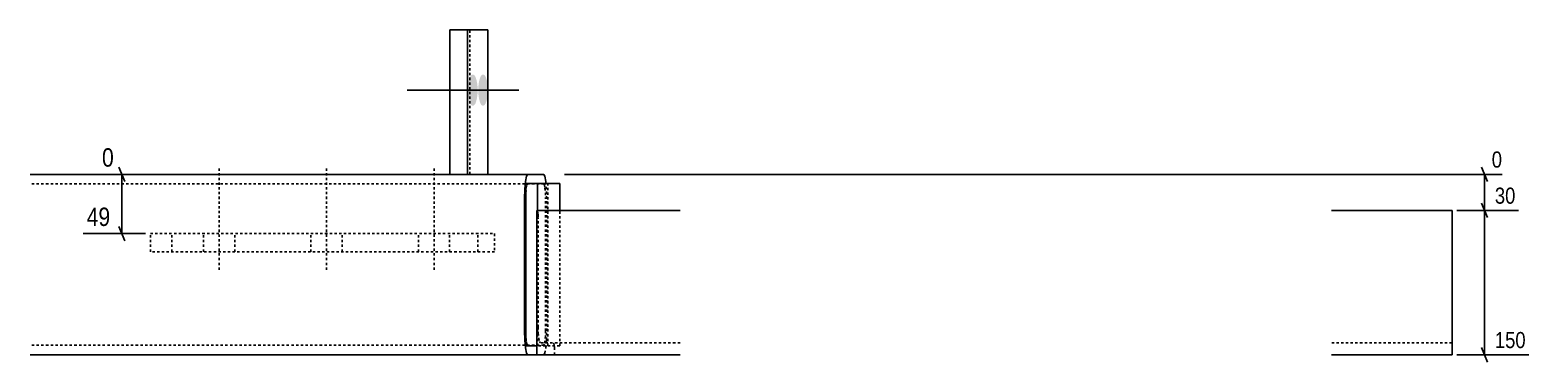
# Model space of a CAD drawing. Header units: millimetres. Extents: x 5219 to 50030, y 6 to 1530.
# Drawn here: x 36316 to 37561, y 10 to 286 of the extents above; entities that cross this region are included whole.
import ezdxf

# ---------------------------------------------------------------- set-up
doc = ezdxf.new("R2010")
doc.units = ezdxf.units.MM
doc.linetypes.add('DXK_LINE_DOT2', pattern=[3.9198, 1.9599, -1.9599])
doc.layers.add('MÅLSÆTNING', color=7, linetype='Continuous')
doc.layers.add('STÅL', color=7, linetype='Continuous')
doc.styles.add('Arial Narrow', font='ARIALN.TTF', dxfattribs={"height": 0.2})

msp = doc.modelspace()

# ---------------------------------------------------------------- hatches: boundary and pattern name
at = {"layer": 'STÅL', "linetype": 'Continuous'}
for points in [[(36679.9, 235.6), (36680, 238.3), (36680.3, 240.9), (36680.7, 243.2), (36681.3, 245.3), (36682, 246.9), (36682.7, 248), (36683.6, 248.5), (36684.4, 248.5), (36685.3, 248), (36686.1, 246.9), (36686.7, 245.3), (36687.3, 243.2), (36687.7, 240.9), (36688, 238.3), (36688.1, 235.6), (36688, 232.9), (36687.7, 230.3), (36687.3, 228), (36686.7, 225.9), (36686.1, 224.3), (36685.3, 223.2), (36684.4, 222.7), (36683.6, 222.7), (36682.7, 223.2), (36682, 224.3), (36681.3, 225.9), (36680.7, 228), (36680.3, 230.3), (36680, 232.9)], [(36688.5, 235.6), (36688.6, 238.3), (36688.9, 240.9), (36689.3, 243.2), (36689.9, 245.3), (36690.5, 246.9), (36691.3, 248), (36692.1, 248.5), (36693, 248.5), (36693.8, 248), (36694.5, 246.9), (36695.2, 245.3), (36695.8, 243.2), (36696.2, 240.9), (36696.5, 238.3), (36696.5, 235.6), (36696.5, 232.9), (36696.2, 230.3), (36695.8, 228), (36695.2, 225.9), (36694.5, 224.3), (36693.8, 223.2), (36693, 222.7), (36692.1, 222.7), (36691.3, 223.2), (36690.5, 224.3), (36689.9, 225.9), (36689.3, 228), (36688.9, 230.3), (36688.6, 232.9)]]:
    msp.add_hatch(color=96, dxfattribs=at).paths.add_polyline_path(points)

# ---------------------------------------------------------------- linework, layer by layer
at = {"layer": 'MÅLSÆTNING', "color": 7, "linetype": 'Continuous'}
for p, q in [((36420.2, 165.6), (36376, 165.6)), ((36390.1, 171.6), (36394.9, 159.6)), ((36392.5, 116.3), (36392.5, 165.6)), ((36760.2, 165.6), (37539.1, 165.6)), ((37522.1, 171.6), (37526.9, 159.6)), ((37524.5, 135.6), (37524.5, 165.6)), ((37526.9, 129.6), (37522.1, 141.6)), ((37526.9, 129.6), (37522.1, 141.6)), ((37501.5, 135.6), (37552.7, 135.6)), ((37501.5, 135.6), (37552.7, 135.6)), ((37524.5, 15.6), (37524.5, 135.6)), ((36412.2, 116.3), (36360.4, 116.3)), ((36394.9, 110.3), (36390.1, 122.3)), ((37501.5, 15.6), (37561.2, 15.6)), ((37522.1, 21.6), (37526.9, 9.6))]:
    msp.add_line(p, q, dxfattribs=at)
at = {"layer": 'STÅL', "color": 2, "linetype": 'Continuous'}
for p, q in [((36696.5, 285.6), (36664.9, 285.6)), ((36664.9, 285.6), (36664.9, 165.6)), ((36679.7, 285.6), (36679.7, 165.6)), ((36696.5, 165.6), (36696.5, 285.6)), ((36316.2, 165.6), (36676.6, 165.6)), ((36679.7, 165.6), (36676.6, 165.6)), ((36679.8, 165.6), (36679.7, 165.6)), ((36743, 165.6), (36679.8, 165.6)), ((36728.5, 164.1), (36727.7, 159.7)), ((36729.5, 165.6), (36728.5, 164.1)), ((36743.9, 164.1), (36743, 165.6)), ((36744.7, 159.7), (36743.9, 164.1)), ((36727.2, 153.3), (36727, 145.6)), ((36727.7, 159.7), (36727.2, 153.3)), ((36728, 23.1), (36728, 158.1)), ((36756.2, 158.1), (36728, 158.1)), ((36737.9, 135.6), (36737.9, 158.1)), ((36744.8, 158.1), (36744.7, 159.7)), ((36756.2, 135.6), (36756.2, 158.1)), ((36727, 35.6), (36727, 145.6)), ((36856.2, 135.6), (36737.1, 135.6)), ((36737.1, 135.6), (36737.1, 15.6)), ((37497.5, 135.6), (37397.5, 135.6)), ((37497.5, 15.6), (37497.5, 135.6)), ((36727, 35.6), (36727.2, 27.9)), ((36727.2, 27.9), (36727.7, 21.5)), ((36737.1, 15.6), (36316.2, 15.6)), ((36727.7, 21.5), (36728.5, 17.1)), ((36737.1, 23.1), (36728, 23.1)), ((36728.5, 17.1), (36729.5, 15.6)), ((36856.2, 15.6), (36737.1, 15.6)), ((37497.5, 15.6), (37397.5, 15.6))]:
    msp.add_line(p, q, dxfattribs=at)
at = {"layer": 'STÅL', "color": 7, "linetype": 'DXK_LINE_DOT2'}
for p, q in [((36681.6, 165.6), (36681.6, 285.6)), ((36664.9, 165.6), (36676.6, 165.6)), ((36679.7, 165.6), (36676.6, 165.6)), ((36679.7, 165.6), (36696.5, 165.6)), ((36743, 157.6), (36316.2, 157.6)), ((36728, 145.6), (36728.1, 150.2)), ((36728.1, 150.2), (36728.4, 154.1)), ((36728.4, 154.1), (36728.9, 156.7)), ((36728.9, 156.7), (36729.5, 157.6)), ((36743, 157.6), (36743.5, 156.7)), ((36743.5, 156.7), (36744, 154.1)), ((36744, 154.1), (36744.3, 150.2)), ((36744.3, 150.2), (36744.4, 145.6)), ((36745.2, 153.3), (36744.8, 158.1)), ((36745.4, 145.6), (36745.2, 153.3)), ((36746.3, 23.1), (36746.3, 158.1)), ((36728, 35.6), (36728, 145.6)), ((36744.4, 35.6), (36744.4, 145.6)), ((36745.4, 35.6), (36745.4, 145.6)), ((36737.5, 135.6), (36737.8, 135.1)), ((36737.8, 135.1), (36738.1, 133.7)), ((36737.9, 23.1), (36737.9, 135.6)), ((36738.1, 133.7), (36738.3, 131.6)), ((36738.3, 131.6), (36738.3, 129.1)), ((36738.3, 38.6), (36738.3, 129.1)), ((36756.2, 23.1), (36756.2, 135.6)), ((36416.2, 101.3), (36416.2, 116.3)), ((36416.2, 116.3), (36702, 116.3)), ((36434, 101.3), (36434, 116.3)), ((36688.2, 101.3), (36688.2, 116.3)), ((36702, 116.3), (36702, 101.3)), ((36702, 101.3), (36416.2, 101.3)), ((36738.3, 38.6), (36738.4, 33.6)), ((36728.1, 31), (36728, 35.6)), ((36728.4, 27.1), (36728.1, 31)), ((36728.9, 24.5), (36728.4, 27.1)), ((36738.4, 33.6), (36738.8, 29.4)), ((36738.8, 29.4), (36739.3, 26.6)), ((36739.3, 26.6), (36739.9, 25.6)), ((36856.2, 25.6), (36739.9, 25.6)), ((36744, 27.1), (36743.5, 24.5)), ((36744.3, 31), (36744, 27.1)), ((36744.4, 35.6), (36744.3, 31)), ((36744.7, 21.5), (36745.2, 27.9)), ((36745.2, 27.9), (36745.4, 35.6)), ((36751, 25.6), (36751.3, 25.1)), ((36751.3, 25.1), (36751.6, 23.7)), ((37497.5, 25.6), (37397.5, 25.6)), ((36743, 23.6), (36316.2, 23.6)), ((36729.5, 23.6), (36728.9, 24.5)), ((36737.1, 23.1), (36737.9, 23.1)), ((36743, 15.6), (36737.1, 15.6)), ((36756.2, 23.1), (36737.9, 23.1)), ((36743.5, 24.5), (36743, 23.6)), ((36743, 15.6), (36743.9, 17.1)), ((36743.9, 17.1), (36744.7, 21.5)), ((36751.6, 23.7), (36751.8, 21.6)), ((36751.8, 21.6), (36751.8, 19.1)), ((36751.8, 15.6), (36751.8, 19.1))]:
    msp.add_line(p, q, dxfattribs=at)
at = {"layer": 'STÅL', "color": 96, "linetype": 'Continuous'}
for p, q in [((36713.8, 235.6), (36629.4, 235.6)), ((36722.3, 235.6), (36638, 235.6))]:
    msp.add_line(p, q, dxfattribs=at)
at = {"layer": 'STÅL', "color": 96, "linetype": 'DXK_LINE_DOT2'}
for p, q in [((36473.2, 86.3), (36473.2, 171.3)), ((36562.5, 86.3), (36562.5, 171.3)), ((36651.8, 86.3), (36651.8, 171.3)), ((36460.2, 101.3), (36460.2, 116.3)), ((36486.2, 101.3), (36486.2, 116.3)), ((36549.5, 101.3), (36549.5, 116.3)), ((36575.5, 101.3), (36575.5, 116.3)), ((36638.8, 101.3), (36638.8, 116.3)), ((36664.8, 101.3), (36664.8, 116.3))]:
    msp.add_line(p, q, dxfattribs=at)

# ---------------------------------------------------------------- next in the draw order: wipeouts: each hides what was drawn before it
at = {"color": 0, "linetype": 'Continuous'}
for points in [[(36388.9, 168.8), (36388.9, 191.2), (36372.8, 191.2), (36372.8, 168.8)], [(37541.9, 168.4), (37541.9, 188), (37527.7, 188), (37527.7, 168.4)], [(37552.9, 138.4), (37552.9, 158), (37530.3, 158), (37530.3, 138.4)], [(36386, 119.5), (36386, 141.9), (36360.1, 141.9), (36360.1, 119.5)], [(37561.5, 18.4), (37561.5, 38), (37530.3, 38), (37530.3, 18.4)]]:
    msp.add_wipeout(points, dxfattribs=at).dxf.layer = 'MÅLSÆTNING'

# ---------------------------------------------------------------- next in the draw order: texts
at = {"layer": 'MÅLSÆTNING', "color": 3, "linetype": 'Continuous', "style": 'Arial Narrow'}
for s, height, p in [('0', 15.3, (36376, 172)), ('0', 13.4, (37530.5, 171.2)), ('30', 13.36, (37533.1, 141.2)), ('49', 15.27, (36363.3, 122.7)), ('150', 13.36, (37533.1, 21.2))]:
    msp.add_text(s, height=height, dxfattribs=at).set_placement(p)

doc.saveas('drawing.dxf')
